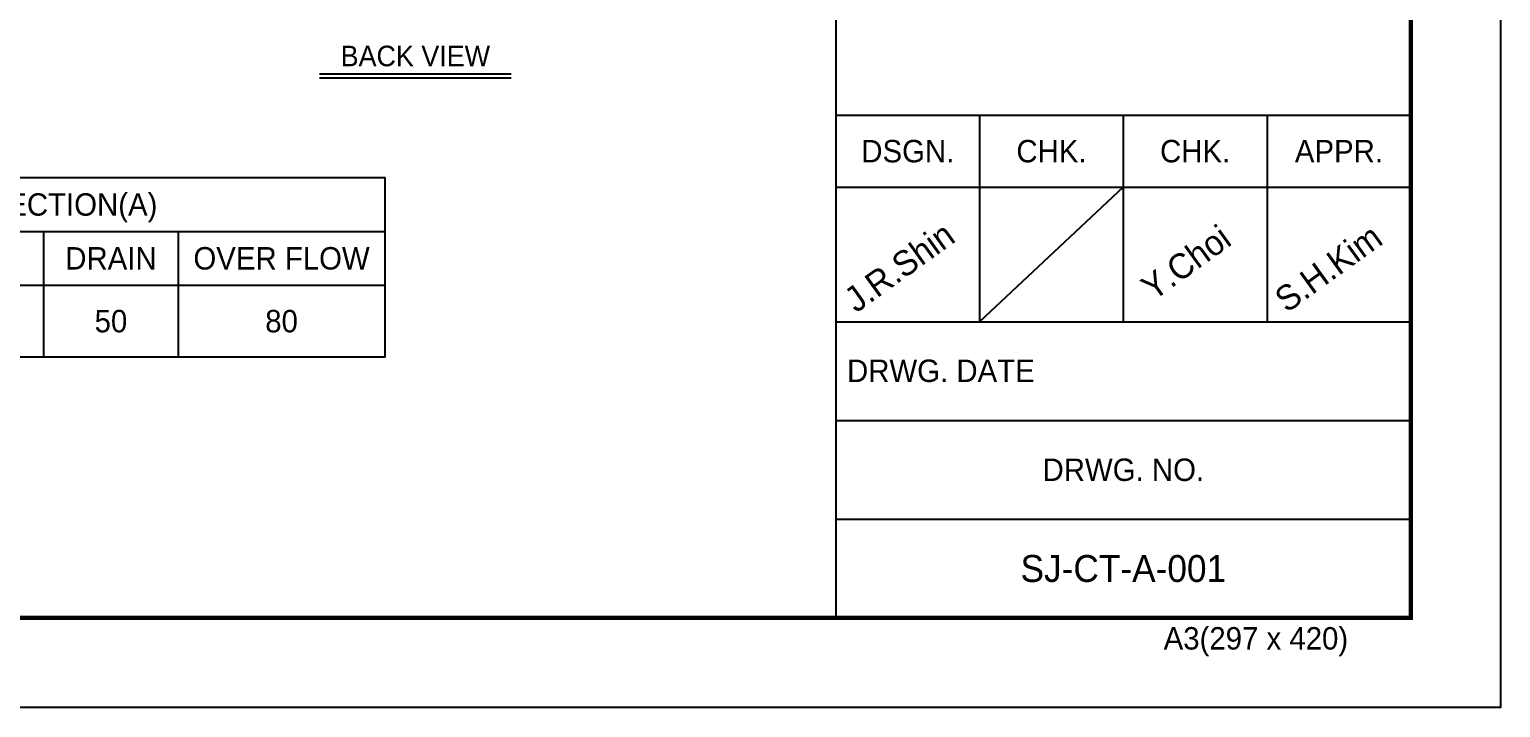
# Model space of a CAD drawing. Header units: millimetres. Extents: x 3347 to 35460, y 2813 to 25521.
# Drawn here: x 22936 to 35460, y 2813 to 8591 of the extents above; entities that cross this region are included whole.
import ezdxf
from ezdxf.enums import TextEntityAlignment as Align

# ---------------------------------------------------------------- set-up
doc = ezdxf.new("R2010")
doc.units = ezdxf.units.MM
for name, color, linetype in [('냉각탑_box', 1, 'Continuous'), ('냉각탑_form', 1, 'Continuous'), ('냉각탑_text', 3, 'Continuous')]:
    doc.layers.add(name, color=color, linetype=linetype)
doc.styles.add('돋움', font='Dotum.ttf')

# ---------------------------------------------------------------- blocks, each defined once
blk = doc.blocks.new('냉각탑form')
at = {"layer": 'Defpoints'}
blk.add_lwpolyline([(0, 297.07), (420.1, 297.07), (420.1, 0), (0, 0)], close=True, dxfattribs=at)
at = {"layer": '냉각탑_form'}
for p, q in [((346.08, 186.55), (346.08, 10)), ((346.08, 66.02), (410.1, 66.02)), ((362.09, 66.02), (362.09, 43.01)), ((378.09, 66.02), (378.09, 43.01)), ((394.1, 66.02), (394.1, 43.01)), ((346.08, 58.01), (410.1, 58.01)), ((378.09, 58.01), (362.09, 43.01)), ((346.08, 43.01), (410.1, 43.01)), ((346.08, 32.01), (410.1, 32.01)), ((346.08, 21.01), (410.1, 21.01))]:
    blk.add_line(p, q, dxfattribs=at)
at = {"layer": '냉각탑_form', "const_width": 0.5}
blk.add_lwpolyline([(10, 287.07), (10, 10), (410.1, 10), (410.1, 287.07)], close=True, dxfattribs=at)
at = {"layer": '냉각탑_form', "style": '돋움'}
for s, p in [('DSGN.', (354.09, 62.02)), ('CHK.', (370.09, 62.02)), ('CHK.', (386.09, 62.02)), ('APPR.', (402.1, 62.02)), ('DRWG. NO.', (378.09, 26.51))]:
    blk.add_text(s, height=2.501, dxfattribs=at).set_placement(p, align=Align.MIDDLE_CENTER)
for s, height, p in [('DRWG. DATE', 2.501, (347.32, 36.29)), ('A3(297 x 420)', 2.5006, (382.58, 6.47))]:
    blk.add_text(s, height=height, dxfattribs=at).set_placement(p)

msp = doc.modelspace()

# ---------------------------------------------------------------- linework, layer by layer
at = {"layer": '냉각탑_box'}
for p, q in [((25405.1, 8212.6), (27038.4, 8212.6)), ((25405.1, 8177.6), (27038.4, 8177.6)), ((20075.9, 6869.6), (25961.8, 6869.6)), ((23057.1, 6869.6), (23057.1, 5799.4)), ((24203.7, 6869.6), (24203.7, 5799.4)), ((9527.2, 6411), (25961.8, 6411))]:
    msp.add_line(p, q, dxfattribs=at)
msp.add_lwpolyline([(9527.2, 7328.2), (25961.8, 7328.2), (25961.8, 5799.4), (9527.2, 5799.4)], close=True, dxfattribs=at)

# ---------------------------------------------------------------- block references
at = {"layer": '냉각탑_form', "xscale": 76.44, "yscale": 76.44, "zscale": 76.44}
msp.add_blockref('냉각탑form', (3347.4, 2812.5), dxfattribs=at)

# ---------------------------------------------------------------- texts
at = {"layer": '냉각탑_text', "style": '돋움'}
for s, height, p in [('BACK VIEW', 175, (26221.8, 8364.3)), ('CONNECTION(A)', 191.1, (23018.9, 7098.9)), ('DRAIN', 191.1, (23630.4, 6640.3)), ('OVER FLOW', 191.1, (25082.7, 6640.3)), ('50', 191.1, (23630.4, 6105.2)), ('80', 191.1, (25082.7, 6105.2)), ('SJ-CT-A-001', 229.376, (32248.7, 3997.6))]:
    msp.add_text(s, height=height, dxfattribs=at).set_placement(p, align=Align.MIDDLE_CENTER)
for s, p in [('J.R.Shin', (29975, 6170.3)), ('Y.Choi', (32503.3, 6272.2)), ('S.H.Kim', (33640.3, 6170.3))]:
    msp.add_text(s, height=214.08, rotation=35.81856, dxfattribs=at).set_placement(p)

doc.saveas('drawing.dxf')
